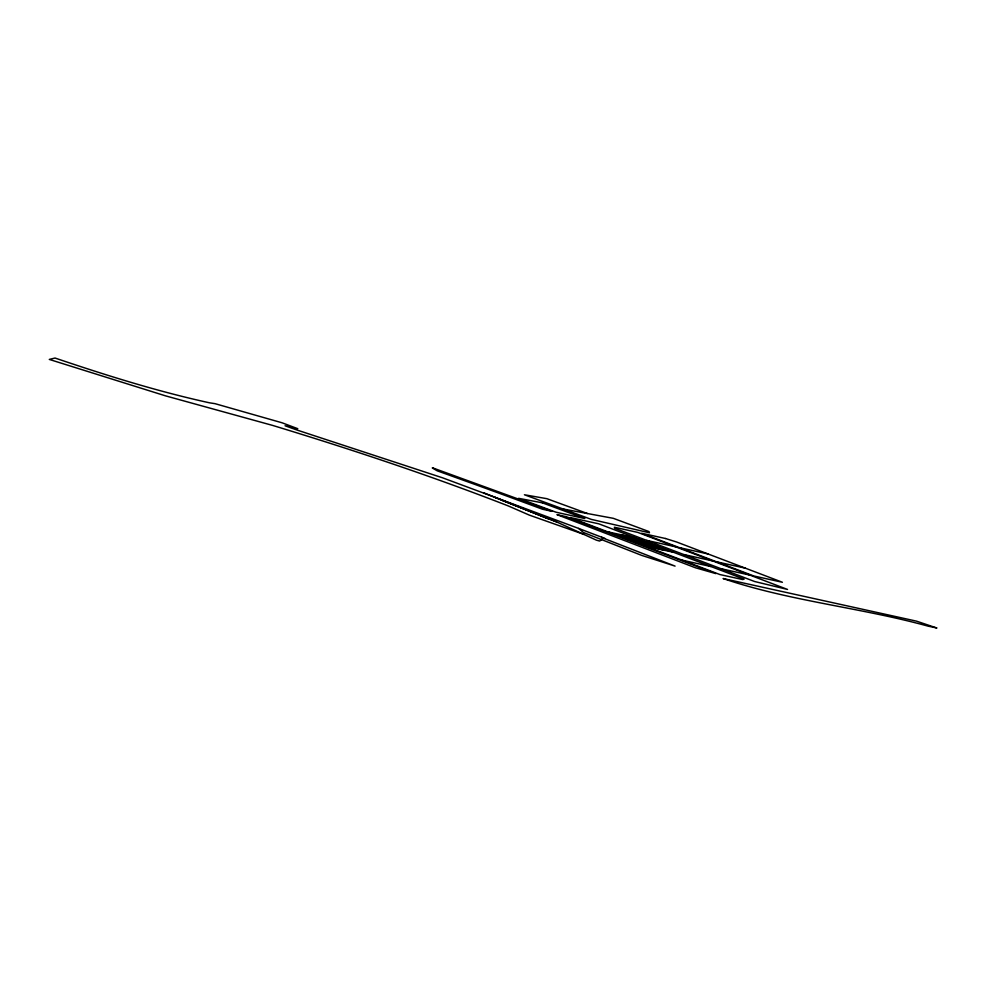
<?xml version="1.0" encoding="UTF-8"?>
<svg xmlns="http://www.w3.org/2000/svg" width="986" height="986" viewBox="0 0 986 986"><rect width="100%" height="100%" fill="white"/><g stroke="black" fill="none" stroke-linecap="round" stroke-linejoin="round"><path stroke-width="1.48" d="M502.441 500.42L555.833 521.569L596.394 540.155L599.661 541.067L602.853 538.701L601.842 537.271M563.536 509.096L613.329 518.328L648.985 531.577L649.478 532.785L591.292 519.375L524.416 494.762L546.873 498.682L587.434 513.521M636.253 538.085L607.684 531.799L570.13 517.527L598.81 523.837L744.11 579.152L742.68 579.558L719.879 574.542L645.004 546.01L673.648 552.32M646.693 540.402L675.422 546.737M679.44 547.649L707.96 553.935M624.705 535.916L631.077 537.333L643.846 542.189M614.278 534.202L621.303 535.854M628.957 537.543L635.329 538.948M619.171 536.076L625.555 537.481M633.209 539.157L639.594 540.574M627.306 538.405L648.985 543.187M623.435 537.69L629.808 539.095M637.461 540.784L649.836 543.508M627.688 539.317L634.06 540.722M631.94 540.932L638.324 542.337M645.978 544.025L658.34 546.749M637.523 542.3L659.19 547.07M636.192 542.559L642.576 543.964M650.23 545.652L656.602 547.057M640.456 544.173L646.828 545.578M654.482 547.267L660.866 548.672M644.708 545.8L651.08 547.205M658.734 548.894L665.119 550.299L652.35 545.431M683.89 554.576L754.635 581.518L787.531 589.443L637.806 532.403L614.401 527.251L614.574 528.176L683.89 554.576L712.558 560.886M716.637 561.823L745.206 568.121M682.263 560.208L710.943 566.519M721.111 568.749L749.767 575.06M601.62 537.493L675.077 566.112L641.615 555.365L583.367 532.452L578.622 528.422L442.554 477.803L297.18 430.093L285.065 425.767L297.784 428.7L282.058 422.784L215.034 403.668L209.661 402.843C157.168 391.38 105.896 375.235 55.043 358.041L49.3 359.422L165.401 395.817L272.654 425.422C351.903 449.505 430.894 475.782 508.123 505.867L529.309 515.111L584.057 534.437M556.375 521.828L483.966 492.914M632.692 538.11L661.47 549.066M622.351 535.028L659.683 549.251M625.038 536.421L653.817 547.378M620.662 535.608L652.029 547.563M608.325 531.935L645.645 546.158M578.622 528.422L604.997 538.467M494.282 497.104L547.785 518.661M433.273 468.091L432.275 467.943L437.229 470.827L474.291 484.188A881.324 61.477 18 0 1 530.764 504.894L542.411 509.207L552.148 511.364L433.273 468.091M542.275 502.798L518.624 498.337L556.042 512.215L584.895 518.574L542.275 502.798M936.7 627.959L928.036 626.135C860.544 607.512 789.379 601.127 723.071 578.523L916.524 621.155L936.7 627.959M566.247 516.676L556.942 514.63L695.364 567.751L715.836 573.618L566.247 516.676M665.464 538.504L641.639 533.253L753.748 575.96L782.391 582.27L676.593 541.992L665.464 538.504M639.692 539.65L618.025 534.868L646.804 545.837L668.471 550.607L639.692 539.65"/></g></svg>
